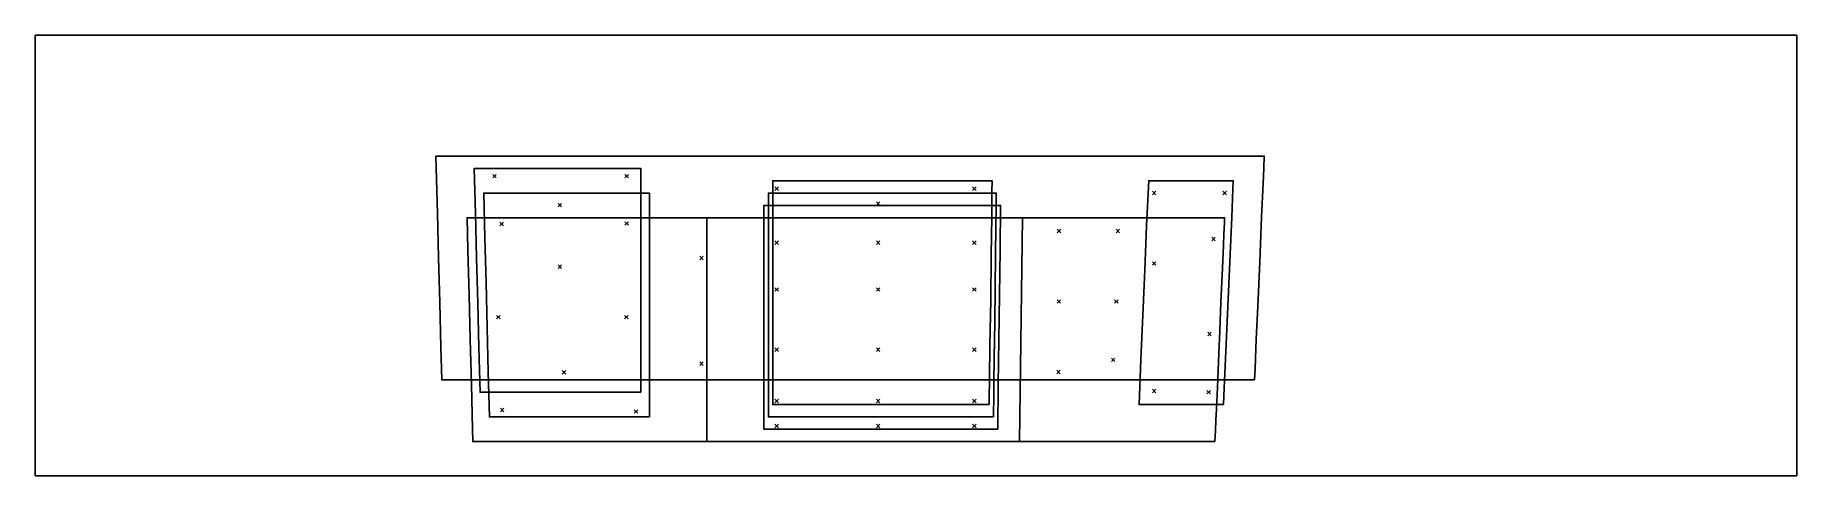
# Model space of a CAD drawing. Header units: metres. Extents: x 0 to 10000, y 0 to 2500.
import ezdxf

# ---------------------------------------------------------------- set-up
doc = ezdxf.new("R2010")
doc.units = ezdxf.units.M
for name, color, linetype in [('DATUM LINE', 141, 'Continuous'), ('FRAME', 30, 'Continuous'), ('TAGGING', 7, 'Continuous'), ('V236_LW_CUR02_090__BX1000', 7, 'Continuous'), ('V236_LW_CUR02_094__UD90', 7, 'Continuous'), ('V236_LW_CUR02_098__BX1000', 7, 'Continuous'), ('V236_LW_CUR02_102__BX1000', 7, 'Continuous'), ('V236_LW_CUR02_104__BX1000', 7, 'Continuous'), ('V236_LW_CUR02_106__BX1000', 7, 'Continuous'), ('V236_LW_CUR02_108__BX1000', 7, 'Continuous'), ('V236_LW_CUR02_124__BX1000', 7, 'Continuous')]:
    doc.layers.add(name, color=color, linetype=linetype)

msp = doc.modelspace()

# ---------------------------------------------------------------- linework, layer by layer
at = {"layer": 'DATUM LINE', "color": 141}
for points in [[(3812, 1464), (3812, 194)], [(5588, 194), (5604, 1464)]]:
    msp.add_lwpolyline(points, dxfattribs=at)
at = {"layer": 'FRAME'}
msp.add_lwpolyline([(0, 0), (10000, 0), (10000, 2500), (0, 2500), (0, 0)], dxfattribs=at)
at = {"layer": 'TAGGING'}
for points in [[(2617, 1710), (2597, 1690)], [(2617, 1690), (2597, 1710)], [(3367, 1710), (3347, 1690)], [(3367, 1690), (3347, 1710)], [(4219, 1639), (4199, 1619)], [(4219, 1619), (4199, 1639)], [(5341, 1639), (5321, 1619)], [(5341, 1619), (5321, 1639)], [(6362, 1615), (6342, 1595)], [(6362, 1595), (6342, 1615)], [(6762, 1615), (6742, 1595)], [(6762, 1595), (6742, 1615)], [(2988, 1546), (2968, 1526)], [(2988, 1526), (2968, 1546)], [(4795, 1554), (4775, 1534)], [(4795, 1534), (4775, 1554)], [(2658, 1439), (2638, 1419)], [(2658, 1419), (2638, 1439)], [(3367, 1442), (3347, 1422)], [(3367, 1422), (3347, 1442)], [(4219, 1333), (4199, 1313)], [(4219, 1313), (4199, 1333)], [(4795, 1333), (4775, 1313)], [(4795, 1313), (4775, 1333)], [(5341, 1333), (5321, 1313)], [(5341, 1313), (5321, 1333)], [(5822, 1399), (5802, 1379)], [(5822, 1379), (5802, 1399)], [(6156, 1399), (6136, 1379)], [(6156, 1379), (6136, 1399)], [(6699, 1354), (6679, 1334)], [(6699, 1334), (6679, 1354)], [(3792, 1246), (3772, 1226)], [(3792, 1226), (3772, 1246)], [(6362, 1215), (6342, 1195)], [(6362, 1195), (6342, 1215)], [(2988, 1197), (2968, 1177)], [(2988, 1177), (2968, 1197)], [(4219, 1067), (4199, 1047)], [(4219, 1047), (4199, 1067)], [(4795, 1067), (4775, 1047)], [(4795, 1047), (4775, 1067)], [(5341, 1067), (5321, 1047)], [(5341, 1047), (5321, 1067)], [(2639, 910), (2619, 890)], [(2639, 890), (2619, 910)], [(3366, 910), (3346, 890)], [(3366, 890), (3346, 910)], [(5821, 999), (5801, 979)], [(5821, 979), (5801, 999)], [(6147, 999), (6127, 979)], [(6147, 979), (6127, 999)], [(6676, 815), (6656, 795)], [(6676, 795), (6656, 815)], [(4219, 726), (4199, 706)], [(4219, 706), (4199, 726)], [(4795, 726), (4775, 706)], [(4795, 706), (4775, 726)], [(5341, 726), (5321, 706)], [(5341, 706), (5321, 726)], [(3792, 646), (3772, 626)], [(3792, 626), (3772, 646)], [(6129, 668), (6109, 648)], [(6129, 648), (6109, 668)], [(3012, 597), (2992, 577)], [(3012, 577), (2992, 597)], [(5819, 599), (5799, 579)], [(5819, 579), (5799, 599)], [(4219, 434), (4199, 414)], [(4219, 414), (4199, 434)], [(4795, 434), (4775, 414)], [(4795, 414), (4775, 434)], [(5341, 434), (5321, 414)], [(5341, 414), (5321, 434)], [(6362, 491), (6342, 471)], [(6362, 471), (6342, 491)], [(6671, 484), (6651, 464)], [(6671, 464), (6651, 484)], [(2661, 383), (2641, 363)], [(2661, 363), (2641, 383)], [(3421, 375), (3401, 355)], [(3421, 355), (3401, 375)], [(4219, 292), (4199, 272)], [(4219, 272), (4199, 292)], [(4795, 292), (4775, 272)], [(4795, 272), (4775, 292)], [(5341, 292), (5321, 272)], [(5341, 272), (5321, 292)]]:
    msp.add_lwpolyline(points, dxfattribs=at)
at = {"layer": 'V236_LW_CUR02_090__BX1000', "color": 3}
msp.add_lwpolyline([(6922, 544), (6925, 609), (6932, 776), (6940, 961), (6951, 1215), (6962, 1469), (6970, 1658), (6974, 1745), (6977, 1814), (6511, 1814), (5689, 1814), (4749, 1814), (3809, 1814), (2868, 1814), (2394, 1814), (2275, 1814), (2277, 1745), (2283, 1491), (2290, 1237), (2297, 983), (2303, 729), (2308, 544), (2421, 544), (2639, 544), (3037, 544), (3498, 544), (3958, 544), (4539, 544), (5015, 544), (5484, 544), (5946, 544), (6409, 544), (6637, 544), (6866, 544)], close=True, dxfattribs=at)
at = {"layer": 'V236_LW_CUR02_094__UD90', "color": 1}
msp.add_lwpolyline([(6746, 404), (6750, 499), (6759, 706), (6770, 960), (6781, 1214), (6792, 1468), (6799, 1627), (6801, 1674), (6705, 1674), (6609, 1674), (6513, 1674), (6417, 1674), (6321, 1674), (6309, 1420), (6299, 1166), (6288, 912), (6277, 658), (6266, 404), (6362, 404), (6458, 404), (6554, 404), (6650, 404)], close=True, dxfattribs=at)
at = {"layer": 'V236_LW_CUR02_098__BX1000', "color": 3}
msp.add_lwpolyline([(3437, 474), (3437, 504), (3437, 600), (3437, 822), (3437, 1076), (3437, 1330), (3437, 1554), (3437, 1712), (3437, 1744), (3295, 1744), (3106, 1744), (2917, 1744), (2728, 1744), (2539, 1744), (2492, 1744), (2499, 1490), (2505, 1236), (2512, 982), (2519, 728), (2525, 474), (2707, 474), (2890, 474), (3072, 474), (3255, 474)], close=True, dxfattribs=at)
at = {"layer": 'V236_LW_CUR02_102__BX1000', "color": 3}
msp.add_lwpolyline([(3487, 334), (3487, 396), (3487, 489), (3487, 616), (3487, 837), (3487, 1091), (3487, 1283), (3487, 1444), (3487, 1571), (3487, 1604), (3299, 1604), (3111, 1604), (2922, 1604), (2734, 1604), (2546, 1604), (2552, 1350), (2559, 1096), (2565, 842), (2572, 588), (2578, 334), (2760, 334), (2942, 334), (3124, 334), (3305, 334)], close=True, dxfattribs=at)
at = {"layer": 'V236_LW_CUR02_104__BX1000', "color": 3}
msp.add_lwpolyline([(5416, 404), (5416, 437), (5418, 551), (5420, 742), (5424, 996), (5426, 1250), (5430, 1471), (5431, 1611), (5432, 1674), (5183, 1674), (4934, 1674), (4685, 1674), (4436, 1674), (4187, 1674), (4187, 1643), (4187, 1544), (4187, 1290), (4187, 1036), (4187, 782), (4187, 559), (4187, 404), (4310, 404), (4556, 404), (4802, 404), (5047, 404), (5293, 404)], close=True, dxfattribs=at)
at = {"layer": 'V236_LW_CUR02_106__BX1000', "color": 3}
msp.add_lwpolyline([(5440, 334), (5440, 367), (5441, 430), (5442, 525), (5444, 667), (5447, 874), (5449, 1064), (5452, 1254), (5454, 1414), (5455, 1526), (5456, 1573), (5456, 1604), (5197, 1604), (4939, 1604), (4680, 1604), (4421, 1604), (4162, 1604), (4162, 1548), (4162, 1360), (4162, 1106), (4162, 852), (4162, 598), (4162, 401), (4162, 334), (4418, 334), (4673, 334), (4929, 334), (5184, 334)], close=True, dxfattribs=at)
at = {"layer": 'V236_LW_CUR02_108__BX1000', "color": 3}
msp.add_lwpolyline([(5464, 264), (5467, 518), (5470, 772), (5474, 1026), (5477, 1280), (5480, 1534), (5212, 1534), (4943, 1534), (4674, 1534), (4406, 1534), (4137, 1534), (4137, 1280), (4137, 1026), (4137, 772), (4137, 518), (4137, 264), (4402, 264), (4668, 264), (4933, 264), (5199, 264)], close=True, dxfattribs=at)
at = {"layer": 'V236_LW_CUR02_124__BX1000', "color": 3}
msp.add_lwpolyline([(6697, 194), (6700, 255), (6702, 316), (6705, 377), (6711, 503), (6719, 693), (6724, 822), (6731, 985), (6740, 1178), (6745, 1307), (6748, 1371), (6751, 1435), (6752, 1464), (5892, 1464), (5032, 1464), (4172, 1464), (3312, 1464), (2452, 1464), (2456, 1281), (2463, 1027), (2470, 773), (2476, 519), (2483, 265), (2484, 194), (2587, 194), (2795, 194), (3214, 194), (3633, 194), (4216, 194), (4748, 194), (5278, 194), (5702, 194), (6126, 194), (6385, 194), (6593, 194)], close=True, dxfattribs=at)

doc.saveas('drawing.dxf')
